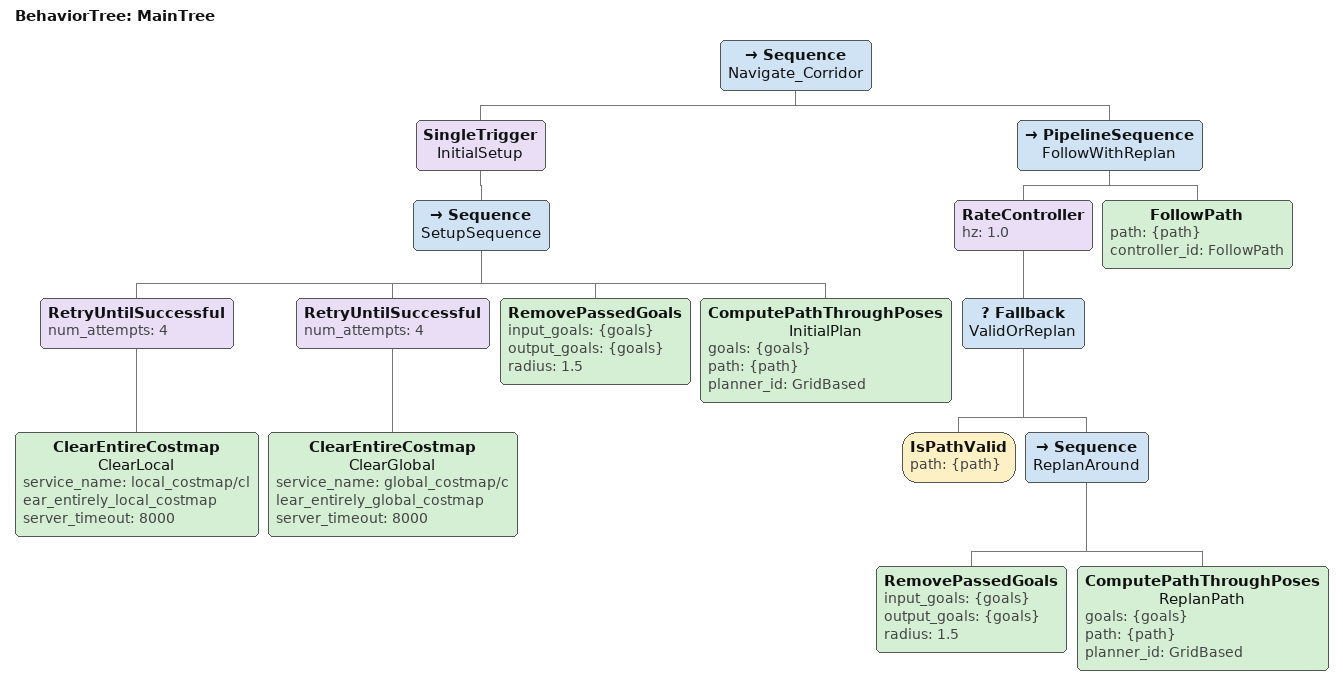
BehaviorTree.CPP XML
<?xml version="1.0"?>
<root main_tree_to_execute="MainTree">
  <BehaviorTree ID="MainTree">

    <Sequence name="Navigate_Corridor">

      <!-- ── STEP 1: Clear costmaps and compute initial path ONCE ──────── -->
      <SingleTrigger name="InitialSetup">
        <Sequence name="SetupSequence">

          <RetryUntilSuccessful num_attempts="4">
            <ClearEntireCostmap name="ClearLocal"
              service_name="local_costmap/clear_entirely_local_costmap"
              server_timeout="8000"/>
          </RetryUntilSuccessful>

          <RetryUntilSuccessful num_attempts="4">
            <ClearEntireCostmap name="ClearGlobal"
              service_name="global_costmap/clear_entirely_global_costmap"
              server_timeout="8000"/>
          </RetryUntilSuccessful>

          <!-- Skip waypoints the vehicle has already passed -->
          <RemovePassedGoals input_goals="{goals}"
                             output_goals="{goals}"
                             radius="1.5"/>

          <!-- One-shot initial global plan -->
          <ComputePathThroughPoses name="InitialPlan"
                                   goals="{goals}"
                                   path="{path}"
                                   planner_id="GridBased"/>
        </Sequence>
      </SingleTrigger>

      <!-- ── STEP 2: Follow with continuous validity check + replanning ── -->
      <PipelineSequence name="FollowWithReplan">

        <!-- Path validity monitor at 1 Hz -->
        <RateController hz="1.0">
          <Fallback name="ValidOrReplan">

            <!-- Happy path: current path has no LETHAL cells → keep going -->
            <IsPathValid path="{path}"/>

            <!-- Path is blocked: try to compute a new route around obstacle -->
            <Sequence name="ReplanAround">
              <!-- Skip goals already reached so we only plan to remaining ones -->
              <RemovePassedGoals input_goals="{goals}"
                                 output_goals="{goals}"
                                 radius="1.5"/>
              <ComputePathThroughPoses name="ReplanPath"
                                       goals="{goals}"
                                       path="{path}"
                                       planner_id="GridBased"/>
            </Sequence>

          </Fallback>
        </RateController>

        <!-- Follow the path (initial or freshly replanned) -->
        <FollowPath path="{path}"
                    controller_id="FollowPath"/>

      </PipelineSequence>

    </Sequence>

  </BehaviorTree>
</root>
